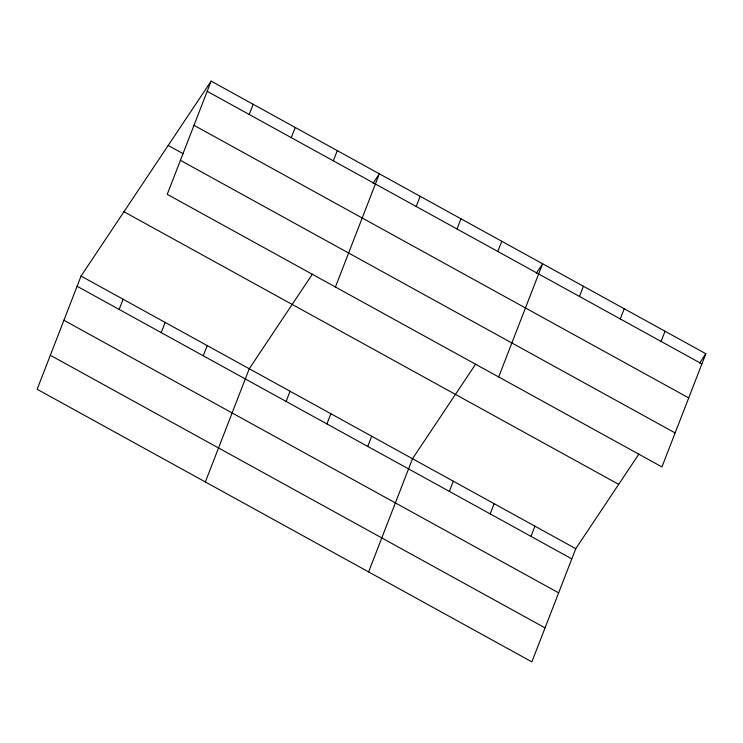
<?xml version="1.0" encoding="UTF-8"?>
<svg xmlns="http://www.w3.org/2000/svg" width="743" height="743" viewBox="0 0 743 743"><rect width="100%" height="100%" fill="white"/><g stroke="black" fill="none" stroke-linecap="round" stroke-linejoin="round"><path stroke-width="1.11" d="M211.133 81.126L167.231 194.322L661.948 466.92L705.85 353.733L211.133 81.126L81.052 276.08L37.15 389.267L531.867 661.874L575.769 548.678L638.915 454.047M119.149 309.441L123.106 299.253M161.203 332.613L165.15 322.425M249.239 114.487L253.187 104.299M203.257 355.786L207.204 345.597M291.284 137.659L295.24 127.471M205.356 481.956L249.258 368.76L312.404 274.13M333.338 160.832L337.285 150.643M286.12 401.443L290.067 391.255M335.437 287.002L379.339 173.816L373.023 183.27M326.929 423.937L330.886 413.74M416.201 206.498L420.157 196.301M367.748 446.422L371.695 436.234M457.01 228.983L460.966 218.795M368.612 571.915L412.514 458.719L475.659 364.089M497.829 251.478L501.785 241.28M449.376 491.402L453.323 481.213M498.692 376.961L542.594 263.774L536.279 273.238M490.185 513.896L494.141 503.698M579.456 296.457L583.413 286.259M531.004 536.381L534.951 526.193M620.266 318.942L624.222 308.754M661.084 341.436L665.041 331.239M699.534 363.197L705.85 353.733M207.186 91.315L701.894 363.921M193.997 125.307L688.715 397.914M168.206 145.461L183.224 153.736M180.419 160.33L675.127 432.928M123.979 211.746L618.696 484.352M81.052 276.08L575.769 548.678M77.105 286.269L571.813 558.875M63.917 320.261L558.634 592.858M50.338 355.275L545.046 627.881"/></g></svg>
